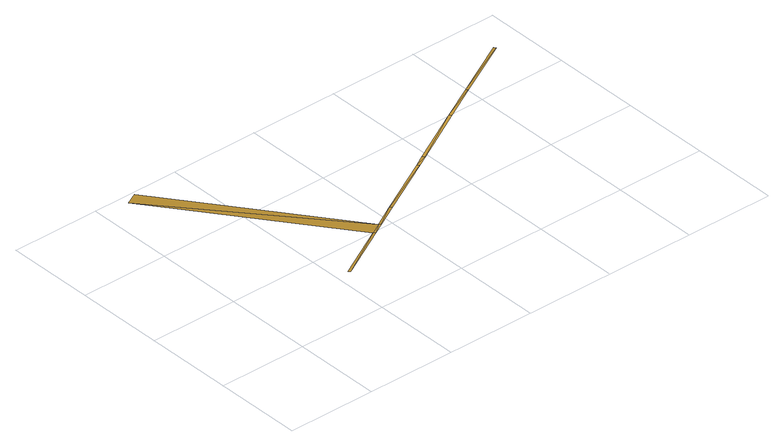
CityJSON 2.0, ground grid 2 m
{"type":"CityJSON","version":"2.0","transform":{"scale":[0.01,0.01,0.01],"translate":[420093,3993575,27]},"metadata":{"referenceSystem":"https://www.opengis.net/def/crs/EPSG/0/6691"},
"CityObjects":{
"cityfurniture1":{"type":"CityFurniture","attributes":{"class":"1000","function":"8150"},"geometry":[{"type":"MultiSurface","lod":"3","boundaries":[[[0,1,2]],[[3,1,0]]]}]},
"cityfurniture2":{"type":"CityFurniture","attributes":{"class":"1030","function":"7200"},"geometry":[{"type":"MultiSurface","lod":"3","boundaries":[[[4,3,5]],[[6,3,4]],[[6,1,3]],[[1,6,7]],[[8,9,7]],[[7,9,1]],[[8,10,9]],[[9,10,11]],[[10,12,11]],[[12,13,11]],[[14,15,12]],[[12,15,13]],[[15,14,16]],[[16,17,15]],[[17,16,18]],[[18,19,17]]]}]}
},
"vertices":[
[66,580,76],[331,161,125],[93,594,76],[305,146,125],
[188,75,125],[185,81,124],[308,141,126],[334,155,126],[388,185,126],[385,190,125],[519,257,126],[516,262,126],[545,271,126],[542,277,126],[675,343,126],[672,348,126],[754,387,126],[752,392,125],[888,460,125],[885,465,124]
]}
